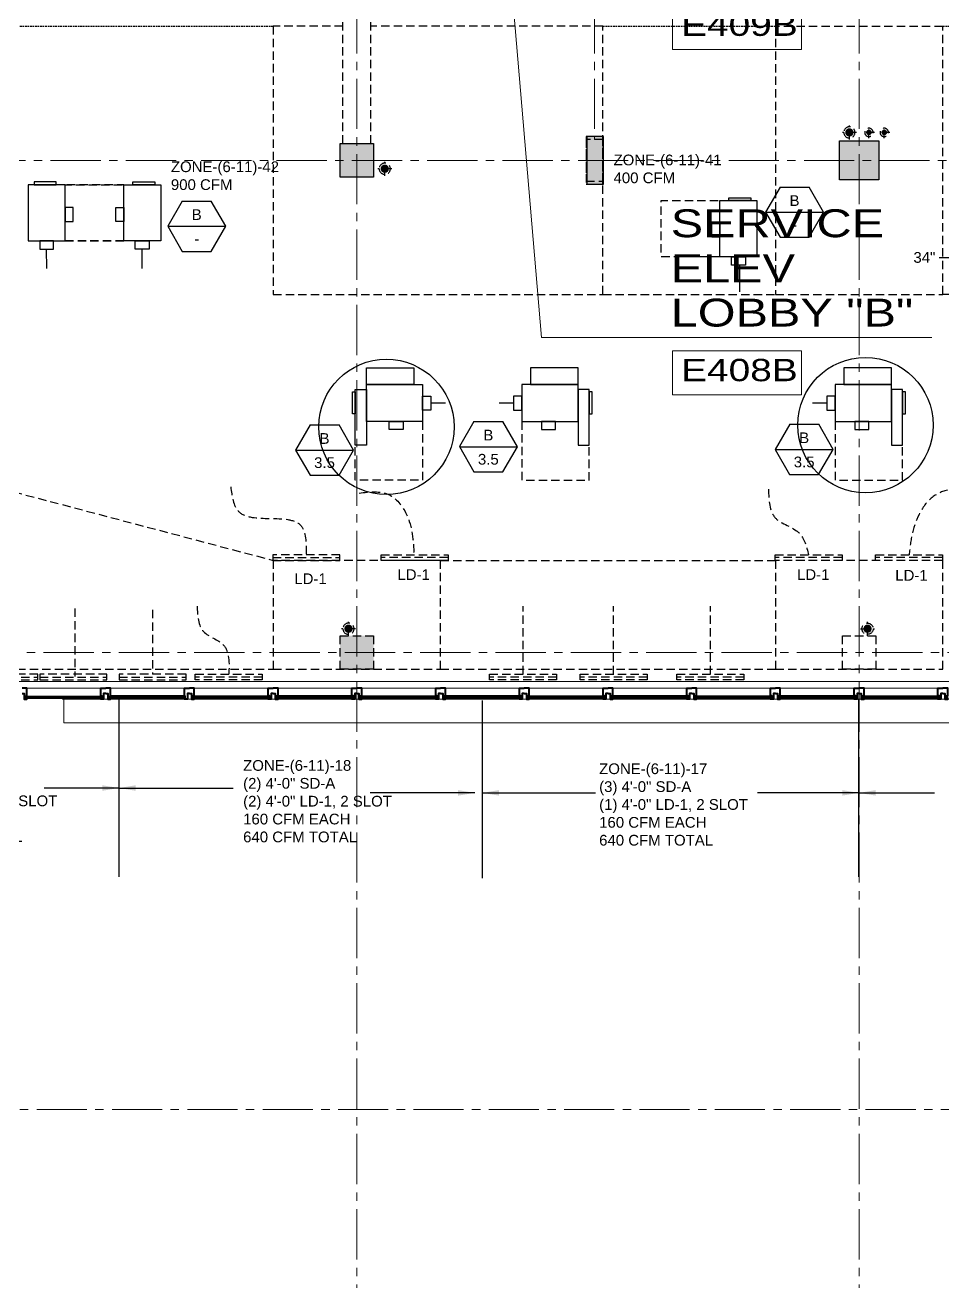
# Model space of a CAD drawing. Header units: inches. Extents: x -26012 to 27, y -3347 to 2082.
# Drawn here: x -22379 to -21721, y -436 to 464 of the extents above; entities that cross this region are included whole.
import ezdxf
from ezdxf.enums import TextEntityAlignment as Align

# ---------------------------------------------------------------- set-up
doc = ezdxf.new("R2010")
doc.units = ezdxf.units.IN
doc.header["$LTSCALE"] = 48
doc.header["$MEASUREMENT"] = 0
for name, pattern in [('A_Column Grid$0$CENTER2', [1.125, 0.75, -0.125, 0.125, -0.125]), ('HIDDEN2', [0.1875, 0.125, -0.0625]), ('NB - 5th floor_plan$0$HIDDEN2', [0.1875, 0.125, -0.0625])]:
    doc.linetypes.add(name, pattern=pattern)
doc.layers.get('0').update_dxf_attribs({"plot": 0})
for name, color, linetype in [('A104$0$A-ANNO-PATT-1-12', 8, 'Continuous'), ('A104$0$A-ANNO-PATT-1-4', 8, 'Continuous'), ('A104$0$A-ANNO-PATT-1-5', 8, 'Continuous'), ('A104$0$A-ANNO-PATT-2-12', 8, 'Continuous'), ('A104$0$A-AREA-IDEN', 8, 'Continuous'), ('A104$0$A-COLS-COL1-4', 8, 'Continuous'), ('A104$0$A-COLS-COL1-5', 8, 'Continuous'), ('A104$0$A-COLS-COL2-12', 8, 'Continuous'), ('A104$0$A-FLOR-AWNG', 8, 'Continuous'), ('A104$0$A-FLOR-SLAB', 8, 'Continuous'), ('A104$0$A-GLAZ', 8, 'Continuous'), ('A104$0$A-GLAZ-ABOVE', 8, 'Continuous'), ('A104$0$A-PLUMB-RISER', 8, 'Continuous'), ('A104$0$A-Roof-leader', 8, 'Continuous'), ('A_Column Grid$0$A-GRID-GRD1-12', 8, 'A_Column Grid$0$CENTER2'), ('A_Column Grid$0$A-GRID-GRD1-15', 8, 'A_Column Grid$0$CENTER2'), ('CLEAR', 1, 'HIDDEN2'), ('HAEQUIP', 94, 'Continuous'), ('M-HVAC-anno', 6, 'Continuous'), ('M-HVAC-blck', 6, 'Continuous'), ('M-HVAC-clrn', 1, 'HIDDEN2'), ('M-HVAC-eqpm-fptd', 94, 'Continuous'), ('M-HVAC-Flex', 5, 'Continuous'), ('M-HVAC-FUTR', 4, 'HIDDEN2'), ('M-HVAC-supp', 93, 'Continuous'), ('M-HVAC-Term-Supp', 92, 'Continuous'), ('M-HVAC-TEXT', 6, 'Continuous'), ('NB - 5th floor_plan$0$stcbeams', 1, 'NB - 5th floor_plan$0$HIDDEN2'), ('NB - 5th floor_plan$0$STCCOLS1', 1, 'NB - 5th floor_plan$0$HIDDEN2'), ('NB - 5th floor_plan$0$STCCOLS2', 1, 'NB - 5th floor_plan$0$HIDDEN2'), ('NB - 5th floor_plan$0$STDROPS', 1, 'NB - 5th floor_plan$0$HIDDEN2'), ('NB - 5th floor_plan$0$STWETSTACK', 1, 'NB - 5th floor_plan$0$HIDDEN2'), ('XREF', 8, 'Continuous')]:
    doc.layers.add(name, color=color, linetype=linetype)
doc.styles.add('A104$0$Arial', font='arial.ttf', dxfattribs={"height": 0.076839})
doc.styles.add('A104$0$style-Arial', font='arial.ttf')
doc.styles.add('M08', font='arial.ttf', dxfattribs={"height": 7.68})
doc.styles.get("Standard").update_dxf_attribs({"font": 'simplex.shx'})
doc.dimstyles.new('STANDARD$7', dxfattribs={"dimtxt": 0.18, "dimasz": 0.125, "dimexe": 0.18, "dimexo": 0.06, "dimgap": 0.09, "dimtad": 0, "dimtih": 1, "dimtoh": 1, "dimdec": 4, "dimzin": 0, "dimdsep": 46, "dimtxsty": 'Standard', "dimcen": 0.09, "dimadec": 0, "dimazin": 0, "dimtfac": 1, "dimtdec": 4, "dimtofl": 0, "dimtmove": 0, "dimatfit": 3, "dimfxl": 1, "dimtolj": 1, "dimtzin": 0, "dimarcsym": 0})

# ---------------------------------------------------------------- blocks, each defined once
blk = doc.blocks.new('A104')
at = {"layer": 'A104$0$A-PLUMB-RISER', "lineweight": 30}
h = blk.add_hatch(color=256, dxfattribs=at)
edge = h.paths.add_edge_path()
edge.add_arc((-21774.0236, 387.1574), 2, 0, 360)
h = blk.add_hatch(color=256, dxfattribs=at)
edge = h.paths.add_edge_path()
edge.add_arc((-21763.0236, 387.1574), 2, 0, 360)
at = {"layer": 'A104$0$A-Roof-leader', "lineweight": 13}
h = blk.add_hatch(color=256, dxfattribs=at)
edge = h.paths.add_edge_path()
edge.add_arc((-21788.0236, 387.1574), 3, 0, 360)
h = blk.add_hatch(color=256, dxfattribs=at)
edge = h.paths.add_edge_path()
edge.add_arc((-22121.0136, 361.1574), 3, 0, 360)
h = blk.add_hatch(color=256, dxfattribs=at)
edge = h.paths.add_edge_path()
edge.add_arc((-22147.0236, 31.5949), 3, 0, 360)
h = blk.add_hatch(color=256, dxfattribs=at)
edge = h.paths.add_edge_path()
edge.add_arc((-21775.0236, 31.5949), 3, 0, 360)
at = {"layer": 'A104$0$A-ANNO-PATT-1-12', "lineweight": 30}
blk.add_solid([(-22129.0236, 2.595), (-22129.0236, 26.595), (-22153.0236, 2.595), (-22153.0236, 26.595)], dxfattribs=at)
at = {"layer": 'A104$0$A-ANNO-PATT-1-4', "lineweight": 30}
blk.add_solid([(-21964.011, 350.2097), (-21976.011, 350.2097), (-21964.011, 384.209), (-21976.011, 384.209)], dxfattribs=at)
at = {"layer": 'A104$0$A-ANNO-PATT-1-5', "lineweight": 30, "extrusion": (0, 0, -1)}
blk.add_solid([(21795.0236, 381.1574), (21767.0236, 381.1574), (21795.0236, 353.1574), (21767.0236, 353.1574)], dxfattribs=at)
at = {"layer": 'A104$0$A-ANNO-PATT-2-12', "lineweight": 30}
blk.add_solid([(-22129.0236, 355.1574), (-22129.0236, 379.1574), (-22153.0236, 355.1574), (-22153.0236, 379.1574)], dxfattribs=at)
at = {"layer": 'A104$0$A-AREA-IDEN', "lineweight": 13}
blk.add_line((-21916.0803, 240.3205, 0.2066), (-21728.8934, 240.3205, 0.2066), dxfattribs=at)
at = {"layer": 'A104$0$A-AREA-IDEN', "lineweight": 0, "elevation": 0.2066, "flags": 128}
blk.add_lwpolyline([(-21916.0803, 240.3205), (-22008.7927, 240.3205), (-22039.6682, 605.6818)], dxfattribs=at)
at = {"layer": 'A104$0$A-AREA-IDEN', "lineweight": 13}
for points in [[(-21914.8805, 478.2109, 0.2066), (-21822.4425, 478.2109, 0.2066), (-21822.4425, 446.6813, 0.2066), (-21914.8805, 446.6813, 0.2066)], [(-21914.8805, 230.8037, 0.2066), (-21822.4425, 230.8037, 0.2066), (-21822.4425, 199.2742, 0.2066), (-21914.8805, 199.2742, 0.2066)]]:
    blk.add_3dface(points, dxfattribs=at)
at = {"layer": 'A104$0$A-COLS-COL1-4', "lineweight": 30}
blk.add_3dface([(-21964.1978, 384.209), (-21976.1977, 384.209), (-21976.1977, 350.2097), (-21964.1978, 350.2097)], dxfattribs=at)
at = {"layer": 'A104$0$A-COLS-COL1-5', "lineweight": 30}
blk.add_3dface([(-21795.0236, 381.1574), (-21767.0236, 381.1574), (-21767.0236, 353.1574), (-21795.0236, 353.1574)], dxfattribs=at)
at = {"layer": 'A104$0$A-COLS-COL2-12', "lineweight": 30}
blk.add_3dface([(-22153.0236, 379.1574), (-22129.0236, 379.1574), (-22129.0236, 355.1574), (-22153.0236, 355.1574)], dxfattribs=at)
at = {"layer": 'A104$0$A-FLOR-AWNG', "lineweight": 0}
for q in [(-22351.0234, -18.9052), (-21043.0236, -35.9051)]:
    blk.add_line((-22351.0234, -35.9051), q, dxfattribs=at)
at = {"layer": 'A104$0$A-FLOR-SLAB', "lineweight": 0, "flags": 128}
blk.add_lwpolyline([(-23869.2731, 1530.3475), (-21072.7739, 1530.3449), (-21072.7739, -6.1545), (-22489.2736, -6.1545), (-22489.2736, 53.8448), (-22872.7736, 53.8448), (-22872.7736, -6.1545), (-24409.272, -6.1545)], dxfattribs=at)
at = {"layer": 'A104$0$A-GLAZ', "lineweight": 0}
for p, q in [((-22352.0234, -18.9052), (-22352.0234, -17.9988)), ((-22321.0242, -10.9045), (-22264.5239, -10.9045)), ((-22264.0234, -16.967), (-22318.0234, -16.967)), ((-22264.0234, -17.6545), (-22318.0234, -17.6545)), ((-22258.2739, -17.1545), (-22203.7739, -17.1545)), ((-22258.2739, -17.6545), (-22203.7739, -17.6545)), ((-22257.5239, -10.9045), (-22204.5239, -10.9045)), ((-22143.7745, -17.1545), (-22198.2745, -17.1545)), ((-22143.7745, -17.6545), (-22198.2745, -17.6545)), ((-22144.5245, -10.9045), (-22197.5245, -10.9045)), ((-22138.2739, -17.1545), (-22083.7739, -17.1545)), ((-22138.2739, -17.6545), (-22083.7739, -17.6545)), ((-22137.5239, -10.9045), (-22084.5239, -10.9045)), ((-22023.7745, -17.1545), (-22078.2745, -17.1545)), ((-22023.7745, -17.6545), (-22078.2745, -17.6545)), ((-22024.5245, -10.9045), (-22077.5245, -10.9045)), ((-22018.2739, -17.1545), (-21963.7739, -17.1545)), ((-22018.2739, -17.6545), (-21963.7739, -17.6545)), ((-22017.5239, -10.9045), (-21964.5239, -10.9045)), ((-21903.7745, -17.1545), (-21958.2745, -17.1545)), ((-21903.7745, -17.6545), (-21958.2745, -17.6545)), ((-21904.5245, -10.9045), (-21957.5245, -10.9045)), ((-21898.2739, -17.1545), (-21843.7739, -17.1545)), ((-21898.2739, -17.6545), (-21843.7739, -17.6545)), ((-21897.5239, -10.9045), (-21844.5239, -10.9045)), ((-21783.7745, -17.1545), (-21838.2745, -17.1545)), ((-21783.7745, -17.6545), (-21838.2745, -17.6545)), ((-21784.5245, -10.9045), (-21837.5245, -10.9045)), ((-21778.2739, -17.1545), (-21723.7739, -17.1545)), ((-21778.2739, -17.6545), (-21723.7739, -17.6545)), ((-21777.5239, -10.9045), (-21724.5239, -10.9045)), ((-22352.0234, -18.9052), (-21060.0239, -18.9052)), ((-22317.5239, -18.6545), (-22319.5239, -18.6545)), ((-22264.5239, -18.6545), (-22262.5239, -18.6545))]:
    blk.add_line(p, q, dxfattribs=at)
at = {"layer": 'A104$0$A-GLAZ', "lineweight": 40}
for p, q in [((-22264.0234, -16.717), (-22318.0234, -16.717)), ((-22264.0234, -17.9045), (-22318.0234, -17.9045)), ((-22258.2739, -16.6545), (-22258.2739, -17.9045)), ((-22258.2739, -16.6545), (-22203.7739, -16.6545)), ((-22258.2739, -17.9045), (-22203.7739, -17.9045)), ((-22203.7739, -16.6545), (-22203.7739, -17.9045)), ((-22143.7745, -16.6545), (-22198.2745, -16.6545)), ((-22198.2745, -16.6545), (-22198.2745, -17.9045)), ((-22143.7745, -17.9045), (-22198.2745, -17.9045)), ((-22143.7745, -16.6545), (-22143.7745, -17.9045)), ((-22138.2739, -16.6545), (-22138.2739, -17.9045)), ((-22138.2739, -16.6545), (-22083.7739, -16.6545)), ((-22138.2739, -17.9045), (-22083.7739, -17.9045)), ((-22083.7739, -16.6545), (-22083.7739, -17.9045)), ((-22023.7745, -16.6545), (-22078.2745, -16.6545)), ((-22078.2745, -16.6545), (-22078.2745, -17.9045)), ((-22023.7745, -17.9045), (-22078.2745, -17.9045)), ((-22023.7745, -16.6545), (-22023.7745, -17.9045)), ((-22018.2739, -16.6545), (-22018.2739, -17.9045)), ((-22018.2739, -16.6545), (-21963.7739, -16.6545)), ((-22018.2739, -17.9045), (-21963.7739, -17.9045)), ((-21963.7739, -16.6545), (-21963.7739, -17.9045)), ((-21903.7745, -16.6545), (-21958.2745, -16.6545)), ((-21958.2745, -16.6545), (-21958.2745, -17.9045)), ((-21903.7745, -17.9045), (-21958.2745, -17.9045)), ((-21903.7745, -16.6545), (-21903.7745, -17.9045)), ((-21898.2739, -16.6545), (-21898.2739, -17.9045)), ((-21898.2739, -16.6545), (-21843.7739, -16.6545)), ((-21898.2739, -17.9045), (-21843.7739, -17.9045)), ((-21843.7739, -16.6545), (-21843.7739, -17.9045)), ((-21783.7745, -16.6545), (-21838.2745, -16.6545)), ((-21838.2745, -16.6545), (-21838.2745, -17.9045)), ((-21783.7745, -17.9045), (-21838.2745, -17.9045)), ((-21783.7745, -16.6545), (-21783.7745, -17.9045)), ((-21778.2739, -16.6545), (-21778.2739, -17.9045)), ((-21778.2739, -16.6545), (-21723.7739, -16.6545)), ((-21778.2739, -17.9045), (-21723.7739, -17.9045)), ((-21723.7739, -16.6545), (-21723.7739, -17.9045))]:
    blk.add_line(p, q, dxfattribs=at)
at = {"layer": 'A104$0$A-GLAZ', "lineweight": 30}
blk.add_line((-22264.0239, -16.717), (-22264.0239, -17.9045), dxfattribs=at)
at = {"layer": 'A104$0$A-GLAZ', "lineweight": 40, "flags": 128}
for points in [[(-22321.0236, -14.9045), (-22319.5239, -14.9045), (-22319.5239, -18.9045), (-22317.5239, -18.9045), (-22317.5239, -17.9045), (-22318.0239, -17.9045), (-22318.0239, -16.717), (-22317.5239, -16.717), (-22317.5239, -10.9045), (-22321.0236, -10.9045)], [(-22261.0242, -14.9045), (-22262.5239, -14.9045), (-22262.5239, -18.9045), (-22264.5239, -18.9045), (-22264.5239, -17.9045), (-22264.0239, -17.9045), (-22264.0239, -16.717), (-22264.5239, -16.717), (-22264.5239, -10.9045), (-22261.0242, -10.9045)], [(-22261.0242, -14.9045), (-22259.5239, -14.9045), (-22259.5239, -18.9045), (-22257.5239, -18.9045), (-22257.5239, -18.1545), (-22258.5239, -18.1545), (-22258.5239, -16.4045), (-22257.5239, -16.4045), (-22257.5239, -10.9045), (-22261.0242, -10.9045)], [(-22201.0242, -14.9045), (-22202.5239, -14.9045), (-22202.5239, -18.9045), (-22204.5239, -18.9045), (-22204.5239, -18.1545), (-22203.5239, -18.1545), (-22203.5239, -16.4045), (-22204.5239, -16.4045), (-22204.5239, -10.9045), (-22201.0242, -10.9045)], [(-22201.0242, -14.9045), (-22199.5245, -14.9045), (-22199.5245, -18.9045), (-22197.5245, -18.9045), (-22197.5245, -18.1545), (-22198.5245, -18.1545), (-22198.5245, -16.4045), (-22197.5245, -16.4045), (-22197.5245, -10.9045), (-22201.0242, -10.9045)], [(-22141.0242, -14.9045), (-22142.5245, -14.9045), (-22142.5245, -18.9045), (-22144.5245, -18.9045), (-22144.5245, -18.1545), (-22143.5245, -18.1545), (-22143.5245, -16.4045), (-22144.5245, -16.4045), (-22144.5245, -10.9045), (-22141.0242, -10.9045)], [(-22141.0242, -14.9045), (-22139.5239, -14.9045), (-22139.5239, -18.9045), (-22137.5239, -18.9045), (-22137.5239, -18.1545), (-22138.5239, -18.1545), (-22138.5239, -16.4045), (-22137.5239, -16.4045), (-22137.5239, -10.9045), (-22141.0242, -10.9045)], [(-22081.0242, -14.9045), (-22082.5239, -14.9045), (-22082.5239, -18.9045), (-22084.5239, -18.9045), (-22084.5239, -18.1545), (-22083.5239, -18.1545), (-22083.5239, -16.4045), (-22084.5239, -16.4045), (-22084.5239, -10.9045), (-22081.0242, -10.9045)], [(-22081.0242, -14.9045), (-22079.5245, -14.9045), (-22079.5245, -18.9045), (-22077.5245, -18.9045), (-22077.5245, -18.1545), (-22078.5245, -18.1545), (-22078.5245, -16.4045), (-22077.5245, -16.4045), (-22077.5245, -10.9045), (-22081.0242, -10.9045)], [(-22021.0242, -14.9045), (-22022.5245, -14.9045), (-22022.5245, -18.9045), (-22024.5245, -18.9045), (-22024.5245, -18.1545), (-22023.5245, -18.1545), (-22023.5245, -16.4045), (-22024.5245, -16.4045), (-22024.5245, -10.9045), (-22021.0242, -10.9045)], [(-22021.0242, -14.9045), (-22019.5239, -14.9045), (-22019.5239, -18.9045), (-22017.5239, -18.9045), (-22017.5239, -18.1545), (-22018.5239, -18.1545), (-22018.5239, -16.4045), (-22017.5239, -16.4045), (-22017.5239, -10.9045), (-22021.0242, -10.9045)], [(-21961.0242, -14.9045), (-21962.5239, -14.9045), (-21962.5239, -18.9045), (-21964.5239, -18.9045), (-21964.5239, -18.1545), (-21963.5239, -18.1545), (-21963.5239, -16.4045), (-21964.5239, -16.4045), (-21964.5239, -10.9045), (-21961.0242, -10.9045)], [(-21961.0242, -14.9045), (-21959.5245, -14.9045), (-21959.5245, -18.9045), (-21957.5245, -18.9045), (-21957.5245, -18.1545), (-21958.5245, -18.1545), (-21958.5245, -16.4045), (-21957.5245, -16.4045), (-21957.5245, -10.9045), (-21961.0242, -10.9045)], [(-21901.0242, -14.9045), (-21902.5245, -14.9045), (-21902.5245, -18.9045), (-21904.5245, -18.9045), (-21904.5245, -18.1545), (-21903.5245, -18.1545), (-21903.5245, -16.4045), (-21904.5245, -16.4045), (-21904.5245, -10.9045), (-21901.0242, -10.9045)], [(-21901.0242, -14.9045), (-21899.5239, -14.9045), (-21899.5239, -18.9045), (-21897.5239, -18.9045), (-21897.5239, -18.1545), (-21898.5239, -18.1545), (-21898.5239, -16.4045), (-21897.5239, -16.4045), (-21897.5239, -10.9045), (-21901.0242, -10.9045)], [(-21841.0242, -14.9045), (-21842.5239, -14.9045), (-21842.5239, -18.9045), (-21844.5239, -18.9045), (-21844.5239, -18.1545), (-21843.5239, -18.1545), (-21843.5239, -16.4045), (-21844.5239, -16.4045), (-21844.5239, -10.9045), (-21841.0242, -10.9045)], [(-21841.0242, -14.9045), (-21839.5245, -14.9045), (-21839.5245, -18.9045), (-21837.5245, -18.9045), (-21837.5245, -18.1545), (-21838.5245, -18.1545), (-21838.5245, -16.4045), (-21837.5245, -16.4045), (-21837.5245, -10.9045), (-21841.0242, -10.9045)], [(-21781.0242, -14.9045), (-21782.5245, -14.9045), (-21782.5245, -18.9045), (-21784.5245, -18.9045), (-21784.5245, -18.1545), (-21783.5245, -18.1545), (-21783.5245, -16.4045), (-21784.5245, -16.4045), (-21784.5245, -10.9045), (-21781.0242, -10.9045)], [(-21781.0242, -14.9045), (-21779.5239, -14.9045), (-21779.5239, -18.9045), (-21777.5239, -18.9045), (-21777.5239, -18.1545), (-21778.5239, -18.1545), (-21778.5239, -16.4045), (-21777.5239, -16.4045), (-21777.5239, -10.9045), (-21781.0242, -10.9045)], [(-21721.0242, -14.9045), (-21722.5239, -14.9045), (-21722.5239, -18.9045), (-21724.5239, -18.9045), (-21724.5239, -18.1545), (-21723.5239, -18.1545), (-21723.5239, -16.4045), (-21724.5239, -16.4045), (-21724.5239, -10.9045), (-21721.0242, -10.9045)], [(-21721.0242, -14.9045), (-21719.5245, -14.9045), (-21719.5245, -18.9045), (-21717.5245, -18.9045), (-21717.5245, -18.1545), (-21718.5245, -18.1545), (-21718.5245, -16.4045), (-21717.5245, -16.4045), (-21717.5245, -10.9045), (-21721.0242, -10.9045)]]:
    blk.add_lwpolyline(points, dxfattribs=at)
at = {"layer": 'A104$0$A-GLAZ-ABOVE', "lineweight": 40}
for p, q in [((-22378.2739, -16.9045), (-22378.2739, -17.9045)), ((-22378.2739, -16.9045), (-22323.7739, -16.9045)), ((-22378.2739, -17.9045), (-22323.7739, -17.9045)), ((-22323.7739, -16.9045), (-22323.7739, -17.9045))]:
    blk.add_line(p, q, dxfattribs=at)
at = {"layer": 'A104$0$A-GLAZ-ABOVE', "lineweight": 0}
for p, q in [((-22378.2739, -17.1545), (-22323.7739, -17.1545)), ((-22378.2739, -17.6545), (-22323.7739, -17.6545)), ((-22377.5239, -10.9045), (-22324.5239, -10.9045))]:
    blk.add_line(p, q, dxfattribs=at)
at = {"layer": 'A104$0$A-GLAZ-ABOVE', "lineweight": 40, "flags": 128}
for points in [[(-22381.0236, -14.9045), (-22379.5239, -14.9045), (-22379.5239, -18.9045), (-22377.5239, -18.9045), (-22377.5239, -18.1545), (-22378.5239, -18.1545), (-22378.5239, -16.6545), (-22377.5239, -16.6545), (-22377.5239, -10.9045), (-22381.0236, -10.9045)], [(-22321.0242, -14.9045), (-22322.5239, -14.9045), (-22322.5239, -18.9045), (-22324.5239, -18.9045), (-22324.5239, -18.1545), (-22323.5239, -18.1545), (-22323.5239, -16.6545), (-22324.5239, -16.6545), (-22324.5239, -10.9045), (-22321.0242, -10.9045)]]:
    blk.add_lwpolyline(points, dxfattribs=at)
at = {"layer": 'A104$0$A-AREA-IDEN', "lineweight": 13, "style": 'A104$0$style-Arial', "width": 1.246875}
for s, p in [('E409B', (-21908.6965, 456.3241, 0.2066)), ('E408B', (-21908.6965, 208.9169, 0.2066))]:
    blk.add_text(s, height=16, dxfattribs=at).set_placement(p)
at = {"layer": 'A104$0$A-AREA-IDEN', "lineweight": 13, "char_height": 19.999996, "attachment_point": 7, "line_spacing_factor": 0.6, "style": 'A104$0$Arial'}
for s, insert in [('\\H1x;\\W1.24688;SERVICE', (-21916.0813, 311.7994, 0.2066)), ('\\H1x;\\W1.24688;ELEV', (-21916.0813, 279.7995, 0.2066)), ('\\H1x;\\W1.24688;LOBBY "B"', (-21916.0813, 247.7995, 0.2066))]:
    blk.add_mtext(s, dxfattribs=dict(at, insert=insert))
blk = doc.blocks.new('NB - 5th floor_plan')
at = {"layer": 'NB - 5th floor_plan$0$stcbeams', "color": 1, "linetype": 'NB - 5th floor_plan$0$HIDDEN2'}
for p, q in [((-22151.01, 379.16), (-22151.03, 1009.17)), ((-22131.02, 379.16), (-22131.02, 1009.17))]:
    blk.add_line(p, q, dxfattribs=at)
at = {"layer": 'NB - 5th floor_plan$0$STCCOLS1', "color": 1, "linetype": 'NB - 5th floor_plan$0$HIDDEN2'}
for points in [[(-22153.02, 379.16), (-22129.02, 379.16), (-22129.02, 355.16), (-22153.02, 355.16)], [(-21976.64, 352.21), (-21964.64, 352.21), (-21964.64, 382.21), (-21976.64, 382.21)], [(-21795.02, 381.16), (-21767.02, 381.16), (-21767.02, 353.16), (-21795.02, 353.16)], [(-22153.02, 26.59), (-22129.02, 26.59), (-22129.02, 2.59), (-22153.02, 2.59)], [(-21793.02, 26.59), (-21769.02, 26.59), (-21769.02, 2.59), (-21793.02, 2.59)]]:
    blk.add_lwpolyline(points, close=True, dxfattribs=at)
at = {"layer": 'NB - 5th floor_plan$0$STCCOLS2', "color": 1, "linetype": 'NB - 5th floor_plan$0$HIDDEN2'}
blk.add_lwpolyline([(-21976.64, 350.21), (-21964.64, 350.21), (-21964.64, 384.21), (-21976.64, 384.21)], close=True, dxfattribs=at)
at = {"layer": 'NB - 5th floor_plan$0$STDROPS', "color": 1, "linetype": 'NB - 5th floor_plan$0$HIDDEN2', "ltscale": 0.2}
for p, q in [((-22413.02, 463.21, 0), (-22201.02, 463.21)), ((-21964.64, 463.21), (-21841.02, 463.21)), ((-21721.02, 463.21), (-21481.02, 463.21))]:
    blk.add_line(p, q, dxfattribs=at)
at = {"layer": 'NB - 5th floor_plan$0$STDROPS', "color": 1, "linetype": 'NB - 5th floor_plan$0$HIDDEN2'}
for p, q in [((-21964.64, 271.16), (-21841.02, 271.16)), ((-21721.02, 271.21), (-21481.02, 271.21)), ((-22413.02, 136.59), (-22201.02, 80.59)), ((-22081.02, 80.59), (-21841.02, 80.59)), ((-22420.52, 2.59), (-22201.02, 2.59)), ((-22081.02, 2.59), (-21841.02, 2.59))]:
    blk.add_line(p, q, dxfattribs=at)
blk.add_lwpolyline([(-22151.01, 463.21), (-22201.02, 463.21), (-22201.02, 271.16), (-21964.64, 271.16), (-21964.64, 463.21), (-22131.02, 463.21)], dxfattribs=at)
for points in [[(-21841.02, 271.16), (-21721.02, 271.16), (-21721.02, 463.16), (-21841.02, 463.16)], [(-22201.02, 2.59), (-22081.02, 2.59), (-22081.02, 80.59), (-22201.02, 80.59)], [(-21841.02, 2.59), (-21721.02, 2.59), (-21721.02, 80.59), (-21841.02, 80.59)]]:
    blk.add_lwpolyline(points, close=True, dxfattribs=at)
at = {"layer": 'NB - 5th floor_plan$0$STWETSTACK', "color": 1, "linetype": 'NB - 5th floor_plan$0$HIDDEN2', "extrusion": (0, 0, -1)}
for p, q in [((-21788.02, 382.16, -0.01), (-21788.02, 392.16, -0.01)), ((-21774.02, 383.16, -0.01), (-21774.02, 391.16, -0.01)), ((-21763.02, 383.16, -0.01), (-21763.02, 391.16, -0.01)), ((-21783.02, 387.16, -0.01), (-21793.02, 387.16, -0.01)), ((-21770.02, 387.16, -0.01), (-21778.02, 387.16, -0.01)), ((-21759.02, 387.16, -0.01), (-21767.02, 387.16, -0.01)), ((-22116.01, 361.16, -0.01), (-22126.01, 361.16, -0.01)), ((-22121.01, 356.16, -0.01), (-22121.01, 366.16, -0.01)), ((-22147.02, 26.59, -0.01), (-22147.02, 36.59, -0.01)), ((-22142.02, 31.59, -0.01), (-22152.02, 31.59, -0.01))]:
    blk.add_line(p, q, dxfattribs=at)
at = {"layer": 'NB - 5th floor_plan$0$STWETSTACK', "color": 1, "linetype": 'NB - 5th floor_plan$0$HIDDEN2'}
for p, q in [((-21775.02, 26.59, -0.01), (-21775.02, 36.59, -0.01)), ((-21780.02, 31.59, -0.01), (-21770.02, 31.59, -0.01))]:
    blk.add_line(p, q, dxfattribs=at)
at = {"layer": 'NB - 5th floor_plan$0$STWETSTACK', "color": 1, "linetype": 'NB - 5th floor_plan$0$HIDDEN2', "extrusion": (0, 0, -1)}
for centre, radius in [((21788.02, 387.16, 0.01), 4), ((21774.02, 387.16, 0.01), 3), ((21763.02, 387.16, 0.01), 3), ((22121.01, 361.16, 0.01), 4), ((22147.02, 31.59, 0.01), 4)]:
    blk.add_circle(centre, radius, dxfattribs=at)
at = {"layer": 'NB - 5th floor_plan$0$STWETSTACK', "color": 1, "linetype": 'NB - 5th floor_plan$0$HIDDEN2'}
blk.add_circle((-21775.02, 31.59, -0.01), 4, dxfattribs=at)
blk = doc.blocks.new('A_Column Grid')
at = {"layer": 'A_Column Grid$0$A-GRID-GRD1-12', "lineweight": 0}
blk.add_line((-24363.6, 14.59), (-20941.25, 14.59), dxfattribs=at)
at = {"layer": 'A_Column Grid$0$A-GRID-GRD1-15', "lineweight": 0}
for p, q in [((-22141.02, 1667.67), (-22141.02, -2700.91)), ((-21970.64, 1667.67), (-21970.64, 382.21)), ((-21781.02, 1667.67), (-21781.02, -2700.91)), ((-24358.53, 367.16), (-20840.23, 367.16)), ((-24638.51, -312.84), (-20840.23, -312.84))]:
    blk.add_line(p, q, dxfattribs=at)
blk = doc.blocks.new('A$C4BF10DA9')
at = {"layer": 'M-HVAC-clrn', "flags": 128}
blk.add_lwpolyline([(6, 42), (6, 0), (54.25, 0), (54.25, 25)], dxfattribs=at)
at = {"layer": 'M-HVAC-eqpm-fptd'}
for p, q in [((6, 68.5), (6, 42)), ((46.25, 68.5), (6, 68.5)), ((46.25, 42), (46.25, 68.5)), ((6, 42), (46.25, 42))]:
    blk.add_line(p, q, dxfattribs=at)
for points in [[(12.25, 68.5), (46.25, 68.5), (46.25, 80.5), (12.25, 80.5)], [(46.25, 25), (54.25, 25), (54.25, 65), (46.25, 65)], [(6, 50.25), (6, 60.25), (0, 60.25), (0, 50.25)], [(30, 42), (20, 42), (20, 36.25), (30, 36.25)]]:
    blk.add_lwpolyline(points, close=True, dxfattribs=at)
at = {"layer": 'M-HVAC-supp'}
blk.add_lwpolyline([(56.25, 47.5), (56.25, 63.25), (54.25, 63.25), (54.25, 47.5)], close=True, dxfattribs=at)
blk = doc.blocks.new('A$C73FD2CE6')
at = {"layer": 'M-HVAC-blck'}
for p, q in [((10.41, 36), (0, 18.01)), ((10.41, 36), (31.18, 36)), ((41.57, 17.97), (31.18, 36)), ((0, 18.01), (10.37, 0)), ((0.01, 17.99), (41.56, 17.99)), ((31.17, 0), (41.57, 17.97)), ((10.37, 0), (31.17, 0))]:
    blk.add_line(p, q, dxfattribs=at)
at = {"layer": 'M-HVAC-TEXT', "style": 'M08'}
for tag, p in [('2', (20.78, 26.3)), ('1', (20.78, 8.99))]:
    blk.add_attdef(tag, text='', height=7.68, dxfattribs=at).set_placement(p, align=Align.MIDDLE)
blk = doc.blocks.new('FPTD INT')
at = {"layer": 'CLEAR', "flags": 128}
blk.add_lwpolyline([(-26603.13, -1659.44), (-26603.13, -1701.44), (-26562.88, -1701.44), (-26562.88, -1659.44)], dxfattribs=at)
at = {"layer": 'HAEQUIP'}
for p, q in [((-26562.88, -1632.94), (-26603.13, -1632.94)), ((-26603.13, -1632.94), (-26603.13, -1659.44)), ((-26562.88, -1659.44), (-26562.88, -1632.94)), ((-26603.13, -1659.44), (-26562.88, -1659.44))]:
    blk.add_line(p, q, dxfattribs=at)
for points in [[(-26560.88, -1653.01), (-26560.88, -1637.26), (-26562.88, -1637.26), (-26562.88, -1653.01)], [(-26603.13, -1651.19), (-26603.13, -1641.19), (-26609.13, -1641.19), (-26609.13, -1651.19)], [(-26579.13, -1659.44), (-26589.13, -1659.44), (-26589.13, -1665.19), (-26579.13, -1665.19)]]:
    blk.add_lwpolyline(points, close=True, dxfattribs=at)
blk = doc.blocks.new('SD-A')
at = {"layer": 'M-HVAC-FUTR'}
for p, q in [((2473.34, 316.58), (2425.34, 316.58)), ((2425.34, 316.58), (2425.34, 312.58)), ((2473.34, 312.58), (2473.34, 316.58)), ((2473.34, 314.58), (2425.34, 314.58)), ((2425.34, 312.58), (2473.34, 312.58))]:
    blk.add_line(p, q, dxfattribs=at)

msp = doc.modelspace()

# ---------------------------------------------------------------- linework, layer by layer
for centre in [(-21776.5, 177.46), (-22119.87, 176.19)]:
    msp.add_circle(centre, 48.5)
at = {"layer": 'M-HVAC-anno'}
for p, q in [((-21693.14, 297.36), (-21723.79, 297.36)), ((-22311.46, -146.15, 0), (-22311.46, -18.9, 0)), ((-22051.02, -147.15), (-22051.02, -19.9)), ((-21781.15, -146.15, 0), (-21781.15, -18.9, 0))]:
    msp.add_line(p, q, dxfattribs=at)
at = {"layer": 'M-HVAC-Flex'}
for p, q in [((-22363.2, 289.78), (-22363.35, 303.44)), ((-22294.85, 289.78), (-22294.85, 303.44)), ((-21866.51, 273.06), (-21866.51, 292.09))]:
    msp.add_line(p, q, dxfattribs=at)
for points in [[(-22077.61, 193.24), (-22087.93, 193.24)], [(-22028.72, 193.24), (-22039.05, 193.24)], [(-21804.15, 193.24), (-21814.48, 193.24)]]:
    msp.add_spline(points, degree=3, dxfattribs=at)
at = {"layer": 'M-HVAC-FUTR'}
for p, q in [((-22343.17, 46.06), (-22343.17, -2.75, -0.2)), ((-22287.48, 45.14, 0), (-22287.48, -1.02, 0)), ((-22021.94, -1.02, 0), (-22021.94, 47.69, 0.21)), ((-21957.19, -1.02, 0), (-21957.19, 47.69, 0.21)), ((-21887.62, -1.02, 0), (-21887.62, 47.69, 0.21))]:
    msp.add_line(p, q, dxfattribs=at)
for points in [[(-22231.41, 133.31), (-22225.83, 115.66, 0.18), (-22181.33, 105.71, 0.18), (-22177.31, 84.59)], [(-22139.35, 128.77), (-22118.29, 127.72), (-22105.58, 113.79, 0.18), (-22099.98, 84.59)], [(-21846.04, 131.55), (-21841.02, 110.92, 0), (-21824.1, 100.21, 0), (-21817.31, 84.59)], [(-21699.79, 133.42), (-21727.21, 126.8, 0), (-21742.87, 100.21, 0), (-21745.2, 84.59)], [(-22255.49, 47.79), (-22250.85, 29.49, 0.18), (-22236.81, 20.09, 0.18), (-22232.8, -1.02, 0)]]:
    msp.add_spline(points, degree=3, dxfattribs=at)

# ---------------------------------------------------------------- block references
at = {"layer": 'M-HVAC-blck'}
for p, values in [((-21848.12, 312.01), {'2': 'B', '1': '-'}), ((-22276.58, 301.96), {'2': 'B', '1': '-'}), ((-22184.98, 141.58), {'2': 'B', '1': '3.5'}), ((-22067.56, 144.02), {'2': 'B', '1': '3.5'}), ((-21841.22, 142.08), {'2': 'B', '1': '3.5'})]:
    msp.add_blockref('A$C73FD2CE6', p, dxfattribs=at).add_auto_attribs(values)
at = {"layer": 'M-HVAC-eqpm-fptd', "rotation": 90.00000000000001}
msp.add_blockref('FPTD INT', (-24009.54, 26912.58), dxfattribs=at)
at = {"layer": 'M-HVAC-eqpm-fptd', "xscale": -1, "rotation": 270}
for p in [(-20648.66, 26912.58), (-20221.39, 26901.22)]:
    msp.add_blockref('FPTD INT', p, dxfattribs=at)
at = {"layer": 'M-HVAC-eqpm-fptd', "xscale": -1}
msp.add_blockref('A$C4BF10DA9', (-22087.93, 137.99), dxfattribs=at)
at = {"layer": 'M-HVAC-eqpm-fptd'}
for p in [(-22028.72, 137.99), (-21804.15, 137.99)]:
    msp.add_blockref('A$C4BF10DA9', p, dxfattribs=at)
at = {"layer": 'M-HVAC-Term-Supp', "rotation": 180}
for p in [(-19727.97, 397.17), (-19944.26, 311.53, 0), (-19894.83, 311.53, 0), (-19838.14, 311.56, 0)]:
    msp.add_blockref('SD-A', p, dxfattribs=at)
at = {"layer": 'M-HVAC-Term-Supp', "xscale": -1}
for p, rotation in [((-24549.04, 397.17), 180.0000284536164), ((-24266.65, 397.17), 180), ((-24194.54, 397.17), 180), ((-24682.14, 311.56, 0), 180), ((-24471.28, 311.56, 0), 180.0000284536164), ((-24406.29, 311.56, 0), 180), ((-24336.96, 311.56, 0), 180)]:
    msp.add_blockref('SD-A', p, dxfattribs=dict(at, rotation=rotation))
at = {"layer": 'XREF'}
for name in ['A_Column Grid', 'A104', 'NB - 5th floor_plan']:
    msp.add_blockref(name, (0, 0), dxfattribs=at)

# ---------------------------------------------------------------- texts
at = {"layer": 'M-HVAC-anno', "char_height": 7.68, "attachment_point": 1, "style": 'M08'}
for s, insert, width in [('ZONE-(6-11)-41\\P400 CFM ', (-21957.07, 371.27, 0), 88.2868), ('ZONE-(6-11)-42\\P900 CFM ', (-22274.31, 366.4), 88.2868), ('LD-1', (-22111.95, 74.2), 88.2868), ('LD-1', (-21825.55, 74.2), 88.2868), ('LD-1', (-21755.16, 73.7), 88.2868), ('LD-1', (-22185.87, 71.24), 88.2868), ('ZONE-(6-11)-19\\P(2) 4\'-0" SD-A\\P(1) 4\'-0" LD-1, 2 SLOT\\P155 CFM EACH\\P465 CFM TOTAL', (-22462.32, -62.28, 0), 114.4146), ('ZONE-(6-11)-18\\P(2) 4\'-0" SD-A\\P(2) 4\'-0" LD-1, 2 SLOT\\P160 CFM EACH\\P640 CFM TOTAL', (-22222.53, -62.52, 0), 115.2378), ('ZONE-(6-11)-17\\P(3) 4\'-0" SD-A\\P(1) 4\'-0" LD-1, 2 SLOT\\P160 CFM EACH\\P640 CFM TOTAL', (-21967.37, -64.88, 0), 113.3214)]:
    msp.add_mtext(s, dxfattribs=dict(at, insert=insert, width=width))
at = {"layer": 'M-HVAC-anno', "insert": (-21742.14, 301.42), "char_height": 7.68, "attachment_point": 1, "style": 'M08'}
msp.add_mtext_dynamic_manual_height_columns('34"', width=5.45, gutter_width=1, heights=[0], dxfattribs=at)

# ---------------------------------------------------------------- leaders
at = {"layer": 'M-HVAC-anno'}
for points in [[(-22311.46, -82.53, 0), (-22365.24, -82.53, 0)], [(-22311.46, -82.53, 0), (-22229.74, -82.53, 0)], [(-22056.48, -86.01, 0), (-22131.57, -86.01, 0)], [(-22051.15, -86.01, 0), (-21969.95, -86.01, 0)], [(-21781.15, -86.01, 0), (-21853.79, -86.01, 0)], [(-21781.15, -86.01, 0), (-21726.96, -86.01, 0)]]:
    msp.add_leader(points, dimstyle='STANDARD$7', override={"dimscale": 96, "dimgap": 0.09, "dimtad": 0}, dxfattribs=at)

doc.saveas('drawing.dxf')
